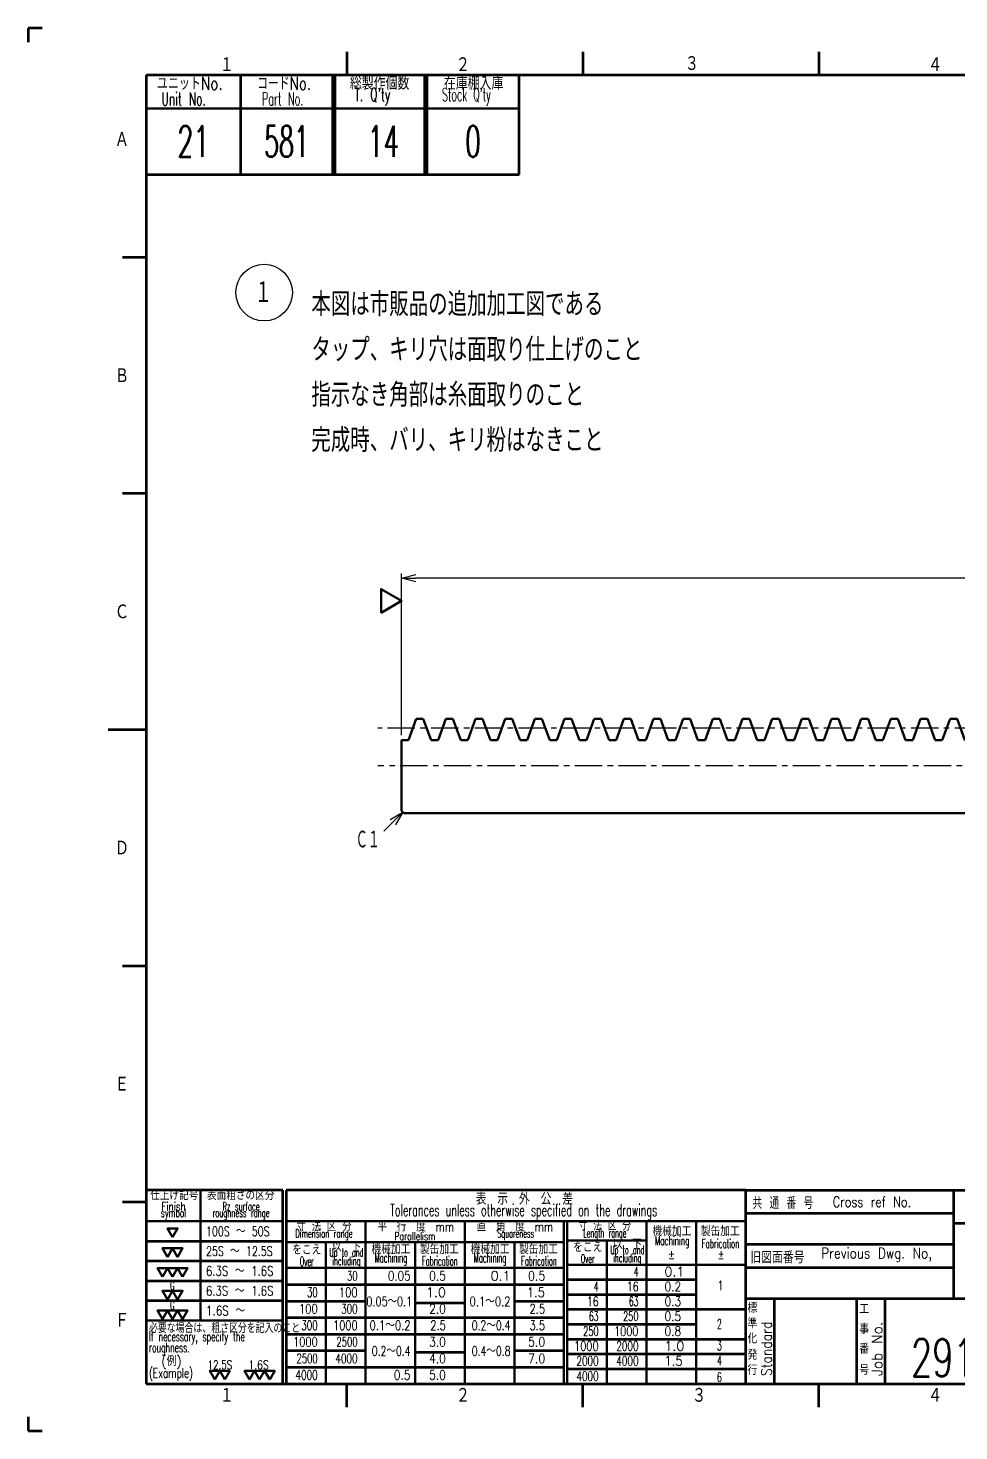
# Model space of a CAD drawing. Header units: millimetres. Extents: x -158 to 682, y -282 to 312.
# Drawn here: x -158 to 236, y -282 to 312 of the extents above; entities that cross this region are included whole.
import ezdxf

# ---------------------------------------------------------------- set-up
doc = ezdxf.new("R2010")
doc.units = ezdxf.units.MM
doc.header["$LTSCALE"] = 0.36378
doc.linetypes.add('CENTER', pattern=[50.8, 31.75, -6.35, 6.35, -6.35])
for name, color, linetype in [('NoLayerName_001', 7, 'Continuous'), ('NoLayerName_002', 7, 'Continuous'), ('NoLayerName_003', 7, 'Continuous'), ('NoLayerName_004', 7, 'Continuous')]:
    doc.layers.add(name, color=color, linetype=linetype)
doc.styles.get("Standard").update_dxf_attribs({"font": 'txt', "bigfont": 'extfont2'})
doc.dimstyles.get("Standard").update_dxf_attribs({"dimtxt": 2.5, "dimasz": 2.5, "dimexe": 1.25, "dimexo": 0.625, "dimtad": 1, "dimdec": 3, "dimzin": 0, "dimdsep": 46, "dimtxsty": 'Standard', "dimcen": 2.5, "dimadec": 0, "dimazin": 0, "dimtfac": 0.75, "dimtdec": 3, "dimtmove": 0, "dimatfit": 3, "dimfxl": 1, "dimarcsym": 0})

# ---------------------------------------------------------------- blocks, each defined once
blk = doc.blocks.new('SX_FinishSymbol_1')
at = {"color": 0, "linetype": 'ByBlock', "lineweight": -2}
blk.add_lwpolyline([(-0.5, 0.866), (0, 0), (0.5, 0.866)], close=True, dxfattribs=at)
blk = doc.blocks.new('_OPEN30')
at = {"color": 0, "linetype": 'ByBlock', "lineweight": -2}
for p, q in [((-1, 0.267949), (0, 0)), ((0, 0), (-1, -0.267949)), ((0, 0), (-1, 0))]:
    blk.add_line(p, q, dxfattribs=at)
blk = doc.blocks.new('*D8')
at = {"layer": 'Defpoints', "color": 0}
for p in [(0, 79.54), (0, 11), (500, 10)]:
    blk.add_point(p, dxfattribs=at)
at = {"layer": 'NoLayerName_001', "color": 0, "linetype": 'Continuous', "lineweight": 25}
for p, q in [((0, 13), (0, 81.54)), ((494, 79.54), (6, 79.54)), ((500, 12), (500, 81.54))]:
    blk.add_line(p, q, dxfattribs=at)
at = {"layer": 'NoLayerName_001', "color": 0, "lineweight": 25, "xscale": 6, "yscale": 6, "zscale": 6}
for p, rotation in [((0, 79.54), 180), ((500, 79.54), 360)]:
    blk.add_blockref('_OPEN30', p, dxfattribs=dict(at, rotation=rotation))
at = {"layer": 'NoLayerName_001', "color": 2, "lineweight": 50, "insert": (250, 85.54), "char_height": 8, "attachment_point": 5}
blk.add_mtext('\\W0.8000;\\T0.8750;500', dxfattribs=at)
blk = doc.blocks.new('DIM_0002')
at = {"color": 3, "linetype": 'Continuous', "lineweight": 25}
blk.add_line((19.91, 15.73), (11.86, 7.68), dxfattribs=at)
blk.add_lwpolyline([(14.53, 12.63), (19.91, 15.73), (16.81, 10.35)], dxfattribs=at)
at = {"color": 2, "linetype": 'Continuous', "lineweight": 50, "width": 0.583333}
blk.add_text('Ｃ１', height=8, dxfattribs=at).set_placement((0, 0))
blk = doc.blocks.new('JZB_0004')
at = {"layer": 'NoLayerName_002', "color": 7, "linetype": 'Continuous', "lineweight": 50}
for p, q in [((6.22, 40), (2.94, 31)), ((9.23, 40), (6.22, 40)), ((9.23, 40), (12.51, 31)), ((18.78, 40), (15.5, 31)), ((21.79, 40), (18.78, 40)), ((21.79, 40), (25.07, 31)), ((31.34, 40), (28.07, 31)), ((34.36, 40), (31.34, 40)), ((34.36, 40), (37.63, 31)), ((43.91, 40), (40.63, 31)), ((46.92, 40), (43.91, 40)), ((46.92, 40), (50.2, 31)), ((56.47, 40), (53.19, 31)), ((59.48, 40), (56.47, 40)), ((59.48, 40), (62.76, 31)), ((69.03, 40), (65.76, 31)), ((72.05, 40), (69.03, 40)), ((72.05, 40), (75.32, 31)), ((81.6, 40), (78.32, 31)), ((84.61, 40), (81.6, 40)), ((84.61, 40), (87.89, 31)), ((94.16, 40), (90.88, 31)), ((97.17, 40), (94.16, 40)), ((97.17, 40), (100.45, 31)), ((106.72, 40), (103.45, 31)), ((109.74, 40), (106.72, 40)), ((109.74, 40), (113.01, 31)), ((119.29, 40), (116.01, 31)), ((122.3, 40), (119.29, 40)), ((122.3, 40), (125.58, 31)), ((131.85, 40), (128.57, 31)), ((134.86, 40), (131.85, 40)), ((134.86, 40), (138.14, 31)), ((144.41, 40), (141.14, 31)), ((147.43, 40), (144.41, 40)), ((147.43, 40), (150.7, 31)), ((156.98, 40), (153.7, 31)), ((159.99, 40), (156.98, 40)), ((159.99, 40), (163.26, 31)), ((169.54, 40), (166.26, 31)), ((172.55, 40), (169.54, 40)), ((172.55, 40), (175.83, 31)), ((182.1, 40), (178.83, 31)), ((185.12, 40), (182.1, 40)), ((185.12, 40), (188.39, 31)), ((194.67, 40), (191.39, 31)), ((197.68, 40), (194.67, 40)), ((197.68, 40), (200.95, 31)), ((207.23, 40), (203.95, 31)), ((210.24, 40), (207.23, 40)), ((210.24, 40), (213.52, 31)), ((219.79, 40), (216.52, 31)), ((222.81, 40), (219.79, 40)), ((222.81, 40), (226.08, 31)), ((232.35, 40), (229.08, 31)), ((235.37, 40), (232.35, 40)), ((235.37, 40), (238.64, 31)), ((244.92, 40), (241.64, 31)), ((247.93, 40), (244.92, 40)), ((247.93, 40), (251.21, 31)), ((257.48, 40), (254.21, 31)), ((260.5, 40), (257.48, 40)), ((260.5, 40), (263.77, 31)), ((270.04, 40), (266.77, 31)), ((273.06, 40), (270.04, 40)), ((273.06, 40), (276.33, 31)), ((282.61, 40), (279.33, 31)), ((285.62, 40), (282.61, 40)), ((285.62, 40), (288.9, 31)), ((295.17, 40), (291.89, 31)), ((298.19, 40), (295.17, 40)), ((298.19, 40), (301.46, 31)), ((307.73, 40), (304.46, 31)), ((310.75, 40), (307.73, 40)), ((310.75, 40), (314.02, 31)), ((320.3, 40), (317.02, 31)), ((323.31, 40), (320.3, 40)), ((323.31, 40), (326.59, 31)), ((332.86, 40), (329.58, 31)), ((335.87, 40), (332.86, 40)), ((335.87, 40), (339.15, 31)), ((345.42, 40), (342.15, 31)), ((348.44, 40), (345.42, 40)), ((348.44, 40), (351.71, 31)), ((357.99, 40), (354.71, 31)), ((361, 40), (357.99, 40)), ((361, 40), (364.28, 31)), ((370.55, 40), (367.27, 31)), ((373.56, 40), (370.55, 40)), ((373.56, 40), (376.84, 31)), ((383.11, 40), (379.84, 31)), ((386.13, 40), (383.11, 40)), ((386.13, 40), (389.4, 31)), ((395.68, 40), (392.4, 31)), ((398.69, 40), (395.68, 40)), ((398.69, 40), (401.97, 31)), ((408.24, 40), (404.96, 31)), ((411.25, 40), (408.24, 40)), ((411.25, 40), (414.53, 31)), ((420.8, 40), (417.53, 31)), ((423.82, 40), (420.8, 40)), ((423.82, 40), (427.09, 31)), ((433.37, 40), (430.09, 31)), ((436.38, 40), (433.37, 40)), ((436.38, 40), (439.66, 31)), ((445.93, 40), (442.65, 31)), ((448.94, 40), (445.93, 40)), ((448.94, 40), (452.22, 31)), ((458.49, 40), (455.22, 31)), ((460, 40), (458.49, 40)), ((460, 40), (460, 0)), ((0, 1), (0, 31)), ((0, 31), (2.94, 31)), ((15.5, 31), (12.51, 31)), ((28.07, 31), (25.07, 31)), ((40.63, 31), (37.63, 31)), ((53.19, 31), (50.2, 31)), ((65.76, 31), (62.76, 31)), ((78.32, 31), (75.32, 31)), ((90.88, 31), (87.89, 31)), ((103.45, 31), (100.45, 31)), ((116.01, 31), (113.01, 31)), ((128.57, 31), (125.58, 31)), ((141.14, 31), (138.14, 31)), ((153.7, 31), (150.7, 31)), ((166.26, 31), (163.26, 31)), ((178.83, 31), (175.83, 31)), ((191.39, 31), (188.39, 31)), ((203.95, 31), (200.95, 31)), ((216.52, 31), (213.52, 31)), ((229.08, 31), (226.08, 31)), ((241.64, 31), (238.64, 31)), ((254.21, 31), (251.21, 31)), ((266.77, 31), (263.77, 31)), ((279.33, 31), (276.33, 31)), ((291.89, 31), (288.9, 31)), ((304.46, 31), (301.46, 31)), ((317.02, 31), (314.02, 31)), ((329.58, 31), (326.59, 31)), ((342.15, 31), (339.15, 31)), ((354.71, 31), (351.71, 31)), ((367.27, 31), (364.28, 31)), ((379.84, 31), (376.84, 31)), ((392.4, 31), (389.4, 31)), ((404.96, 31), (401.97, 31)), ((417.53, 31), (414.53, 31)), ((430.09, 31), (427.09, 31)), ((442.65, 31), (439.66, 31)), ((455.22, 31), (452.22, 31)), ((499, 30), (460, 30)), ((468, 30), (468, 10)), ((500, 29), (499, 30)), ((500, 29), (500, 11)), ((460, 10), (499, 10)), ((499, 10), (500, 11)), ((0, 1), (1, 0)), ((1, 0), (460, 0))]:
    blk.add_line(p, q, dxfattribs=at)
at = {"layer": 'NoLayerName_002', "color": 3, "linetype": 'Continuous', "lineweight": 50}
for p, q in [((468, 28.75), (465.83, 30)), ((500, 28.75), (468, 28.75)), ((468, 11.25), (465.83, 10)), ((468, 11.25), (500, 11.25))]:
    blk.add_line(p, q, dxfattribs=at)
blk = doc.blocks.new('JZB_0002')
at = {"layer": 'NoLayerName_001', "color": 2, "lineweight": 50, "attachment_point": 5}
for s, insert, char_height in [('\\A1;\\W0.8333;ピンチロール、センタリング装置', (171.73, 29), 4.73), ('\\A1;\\W0.8333;安岡', (45.85, 24.5), 4.18), ('\\A1;\\W0.5625;1/2', (74.85, 24.5), 4.18), ('\\A1;\\W0.5455;2020/05/13', (95.6, 24.5), 4.18), ('\\A1;\\W0.5000;MSP', (60.35, 24.5), 4.18), ('\\A1;\\W0.8333;丸ラック', (171.73, 21), 6.55)]:
    blk.add_mtext(s, dxfattribs=dict(at, insert=insert, char_height=char_height))
at = {"layer": 'NoLayerName_001', "color": 7, "lineweight": 50}
for s, insert, char_height, attachment_point in [('\\A1;\\W0.8203;TRRVC', (59.1, 5), 9.5, 4), ('\\A1;\\W1.0472;HX21581N01', (125.1, 5), 9.5, 4), ('\\A1;\\W0.6545;2919', (9.6, 0), 8, 8)]:
    blk.add_mtext(s, dxfattribs=dict(at, insert=insert, char_height=char_height, attachment_point=attachment_point))
blk = doc.blocks.new('JZB_0003')
at = {"layer": 'NoLayerName_001', "color": 2, "lineweight": 50, "char_height": 6.55, "attachment_point": 5}
for s, insert in [('\\A1;\\W0.6000;21', (3.27, 3.27)), ('\\A1;\\W0.5625;581', (23.02, 3.27)), ('\\A1;\\W0.6000;14', (43.52, 3.27)), ('\\A1;\\W0.6000;0', (62.52, 3.27))]:
    blk.add_mtext(s, dxfattribs=dict(at, insert=insert))
blk = doc.blocks.new('DIM_0001')
at = {"layer": 'NoLayerName_001', "color": 3, "linetype": 'Continuous', "lineweight": 25}
blk.add_circle((6, 6), 6, dxfattribs=at)
at = {"layer": 'NoLayerName_001', "color": 2, "linetype": 'Continuous', "lineweight": 50, "width": 0.666667}
blk.add_text('１', height=5, dxfattribs=at).set_placement((4, 3.5))

msp = doc.modelspace()

# ---------------------------------------------------------------- linework, layer by layer
at = {"layer": 'NoLayerName_001', "color": 21, "linetype": 'Continuous', "lineweight": 100}
for p, q in [((-68.2148, 292.4521), (-68.2148, 250.4522)), ((-29.2148, 292.4521), (-29.2148, 250.4522)), ((-28.2148, 292.4521), (-28.2148, 250.4521)), ((9.7852, 292.4521), (9.7852, 250.4522)), ((10.7852, 292.4521), (10.7852, 250.4521)), ((-50.2148, -179.5479), (-108.2148, -179.5479)), ((-50.2148, -261.5479), (-50.2148, -179.5479)), ((145.7852, -179.5479), (-48.8148, -179.5479)), ((-48.8148, -179.5479), (-48.8148, -261.5479)), ((233.7852, -179.5479), (233.7852, -225.5479)), ((233.7852, -189.5479), (145.7852, -189.5479)), ((233.7852, -193.5479), (661.7852, -193.5479)), ((233.7852, -202.5479), (145.7852, -202.5479)), ((233.7852, -212.5479), (145.7852, -212.5479)), ((661.7852, -225.5479), (145.7852, -225.5479)), ((157.7852, -225.5479), (157.7852, -261.5479)), ((192.7852, -225.5479), (192.7852, -261.5479)), ((204.7852, -225.5479), (204.7852, -261.5479))]:
    msp.add_line(p, q, dxfattribs=at)
at = {"layer": 'NoLayerName_001', "color": 7, "linetype": 'Continuous', "lineweight": 100}
for p, q in [((49.7851, 250.4522), (49.7851, 292.4521)), ((-108.2148, 250.4521), (-29.2148, 250.4522)), ((-29.2148, 250.4522), (49.7851, 250.4522)), ((145.7852, -179.5479), (661.7852, -179.5479)), ((145.7852, -261.5479), (145.7852, -179.5479))]:
    msp.add_line(p, q, dxfattribs=at)
at = {"layer": 'NoLayerName_001', "color": 21, "linetype": 'Continuous', "lineweight": 50}
for p, q in [((-108.2148, 278.4521), (-29.2148, 278.4521)), ((-29.2148, 278.4521), (49.7851, 278.4521)), ((-85.2148, -179.5479), (-85.2148, -234.7479)), ((-108.2148, -192.7479), (-50.2148, -192.7479)), ((-48.8148, -192.7479), (145.7852, -192.7479)), ((-15.2148, -192.7479), (-15.2148, -261.5479)), ((26.7852, -192.7479), (26.7852, -261.5479)), ((68.7852, -261.5479), (68.7852, -192.7479)), ((70.1852, -192.7479), (70.1852, -261.5479)), ((103.7852, -192.7479), (103.7852, -261.5479)), ((124.7852, -192.7479), (124.7852, -261.5479)), ((-48.8148, -201.5479), (68.7852, -201.5479)), ((-32.0148, -201.5479), (-32.0148, -261.5479)), ((5.7852, -201.5479), (5.7852, -261.5479)), ((47.7852, -201.5479), (47.7852, -261.5479)), ((70.1852, -200.9479), (103.7852, -200.9479)), ((86.9852, -200.9479), (86.9852, -261.5479)), ((-48.8148, -212.5479), (68.7852, -212.5479)), ((70.1852, -211.1479), (145.7852, -211.1479)), ((-108.2148, -234.7479), (-50.2148, -234.7479))]:
    msp.add_line(p, q, dxfattribs=at)
at = {"layer": 'NoLayerName_001', "color": 4, "linetype": 'CENTER', "lineweight": 25}
for p, q in [((467.6475, 16), (-10, 16)), ((510, 0), (-10, 0))]:
    msp.add_line(p, q, dxfattribs=at)
at = {"layer": 'NoLayerName_001', "color": 2, "linetype": 'Continuous', "lineweight": 100}
for p, q in [((-108.2148, -201.1479), (-50.2148, -201.1479)), ((-108.2148, -209.5479), (-50.2148, -209.5479)), ((-108.2148, -217.9479), (-50.2148, -217.9479)), ((-48.8148, -219.5479), (68.7852, -219.5479)), ((70.1852, -217.4479), (124.7852, -217.4479)), ((70.1852, -223.7479), (124.7852, -223.7479)), ((-108.2148, -226.3479), (-50.2148, -226.3479)), ((-48.8148, -226.5479), (-15.2148, -226.5479)), ((5.7852, -227.2479), (26.7852, -227.2479)), ((47.7852, -226.5479), (68.7852, -226.5479)), ((70.1852, -230.0479), (145.7852, -230.0479)), ((-48.8148, -233.5479), (68.7852, -233.5479)), ((70.1852, -236.3479), (124.7852, -236.3479)), ((-48.8148, -240.5479), (68.7852, -240.5479)), ((70.1852, -242.6479), (145.7852, -242.6479)), ((-48.8148, -247.5479), (-15.2148, -247.5479)), ((5.7852, -248.2479), (26.7852, -248.2479)), ((47.7852, -247.5479), (68.7852, -247.5479)), ((70.1852, -248.9479), (145.7852, -248.9479)), ((-48.8148, -254.5479), (68.7852, -254.5479)), ((70.1852, -255.2479), (145.7852, -255.2479))]:
    msp.add_line(p, q, dxfattribs=at)
at = {"layer": 'NoLayerName_001', "color": 1, "linetype": 'Continuous', "lineweight": 50}
for points in [[(-97.0125, -199.503), (-94.8908, -195.828), (-99.1342, -195.828), (-97.0125, -199.503)], [(-99.1428, -207.903), (-97.0211, -204.228), (-101.2645, -204.228), (-99.1428, -207.903)], [(-94.8994, -207.903), (-92.7777, -204.228), (-97.0211, -204.228), (-94.8994, -207.903)], [(-101.2559, -216.303), (-99.1342, -212.628), (-103.3776, -212.628), (-101.2559, -216.303)], [(-97.0125, -216.303), (-94.8908, -212.628), (-99.1342, -212.628), (-97.0125, -216.303)], [(-92.7691, -216.303), (-90.6474, -212.628), (-94.8908, -212.628), (-92.7691, -216.303)], [(-99.1428, -225.8333), (-97.0211, -222.1583), (-101.2645, -222.1583), (-99.1428, -225.8333)], [(-94.8994, -225.8333), (-92.7777, -222.1583), (-97.0211, -222.1583), (-94.8994, -225.8333)], [(-101.2559, -234.2333), (-99.1342, -230.5583), (-103.3776, -230.5583), (-101.2559, -234.2333)], [(-97.0125, -234.2333), (-94.8908, -230.5583), (-99.1342, -230.5583), (-97.0125, -234.2333)], [(-92.7691, -234.2333), (-90.6474, -230.5583), (-94.8908, -230.5583), (-92.7691, -234.2333)], [(-79.1032, -259.7855), (-76.9815, -256.1105), (-81.2249, -256.1105), (-79.1032, -259.7855)], [(-74.8598, -259.7855), (-72.7381, -256.1105), (-76.9815, -256.1105), (-74.8598, -259.7855)], [(-64.3478, -259.7855), (-62.2261, -256.1105), (-66.4695, -256.1105), (-64.3478, -259.7855)], [(-60.1044, -259.7855), (-57.9827, -256.1105), (-62.2261, -256.1105), (-60.1044, -259.7855)], [(-55.861, -259.7855), (-53.7393, -256.1105), (-57.9827, -256.1105), (-55.861, -259.7855)]]:
    msp.add_lwpolyline(points, close=True, dxfattribs=at)
at = {"layer": 'NoLayerName_004', "color": 7, "linetype": 'Continuous', "lineweight": 100}
for p, q in [((-152.2148, 312.4521), (-158.2148, 312.4521)), ((-158.2148, 312.4521), (-158.2148, 306.4521)), ((-23.2148, 302.4521), (-23.2148, 292.4521)), ((76.7852, 302.4521), (76.7852, 292.4521)), ((176.7852, 302.4521), (176.7852, 292.4521)), ((661.7852, 292.4521), (-108.2148, 292.4521)), ((-108.2148, 292.4521), (-108.2148, -261.5479)), ((-118.2148, 215.4521), (-108.2148, 215.4521)), ((-118.2148, 115.4521), (-108.2148, 115.4521)), ((-124.2148, 15.4521), (-108.2148, 15.4521)), ((-118.2148, -84.5479), (-108.2148, -84.5479)), ((-118.2148, -184.5479), (-108.2148, -184.5479)), ((-108.2148, -261.5479), (661.7852, -261.5479)), ((-23.2148, -271.5479), (-23.2148, -261.5479)), ((76.7852, -271.5479), (76.7852, -261.5479)), ((176.7852, -271.5479), (176.7852, -261.5479)), ((-158.2148, -275.5479), (-158.2148, -281.5479)), ((-158.2148, -281.5479), (-152.2148, -281.5479))]:
    msp.add_line(p, q, dxfattribs=at)

# ---------------------------------------------------------------- block references
at = {"layer": 'NoLayerName_001', "xscale": 2, "yscale": 2, "zscale": 2}
for name, p in [('JZB_0003', (-94.7648, 257.9021)), ('JZB_0002', (214.5851, -258.5479))]:
    msp.add_blockref(name, p, dxfattribs=at)
at = {"layer": 'NoLayerName_001', "color": 3, "linetype": 'Continuous', "lineweight": 25, "xscale": 2, "yscale": 2, "zscale": 2}
msp.add_blockref('DIM_0001', (-70.2148, 188.4521), dxfattribs=at)
at = {"layer": 'NoLayerName_001', "color": 1, "lineweight": 50, "xscale": 10, "yscale": 10, "zscale": 10, "rotation": 89.99999999999999}
msp.add_blockref('SX_FinishSymbol_1', (0, 69.8849), dxfattribs=at)
at = {"layer": 'NoLayerName_001'}
msp.add_blockref('JZB_0004', (0, -20), dxfattribs=at)
at = {"layer": 'NoLayerName_001', "color": 3, "linetype": 'Continuous', "lineweight": 25}
msp.add_blockref('DIM_0002', (-19.4115, -35.2333), dxfattribs=at)

# ---------------------------------------------------------------- texts
at = {"layer": 'NoLayerName_001', "color": 2, "lineweight": 25, "char_height": 5.5, "attachment_point": 7}
for s, insert in [('\\A1;\\W0.7710;ユニットNo.', (-103.6441, 286.2872)), ('\\A1;\\W0.7584;コードNo.', (-61.1749, 286.2872)), ('\\A1;\\W0.8333;総製作個数', (-21.8889, 286.2872)), ('\\A1;\\W0.8333;在庫棚入庫', (17.9463, 286.2872)), ('\\A1;\\W0.6000;Unit No.', (-101.6441, 279.7311)), ('\\A1;\\W0.5455;Part No.', (-59.1749, 279.7311)), ("\\A1;\\W0.6000;T. Q'ty", (-19.8889, 279.7311)), ("\\A1;\\W0.5263;Stock Q'ty", (17.1594, 279.7311))]:
    msp.add_mtext(s, dxfattribs=dict(at, insert=insert))
at = {"layer": 'NoLayerName_001', "color": 2, "lineweight": 50}
for s, insert, char_height, attachment_point in [('\\A1;\\W0.8333;仕上げ記号', (-96.2815, -183.8128), 3.5, 8), ('\\A1;\\W0.8333;表面粗さの区分', (-68.1486, -183.8128), 3.5, 8), ('\\A1;\\W0.8333;表\u3000示\u3000外\u3000公\u3000差', (52.0277, -185.7791), 5, 8), ('\\A1;\\W0.7051;共 通 番 号', (161.5352, -185.0479), 5, 5), ('\\A1;\\W0.7905;Cross ref No.', (199.2643, -184.5479), 4.4, 5), ('\\A1;\\W0.6545;symbol', (-96.5714, -192.1406), 3.5, 8), ('\\A1;\\W0.7714;Finish', (-96.5714, -188.2042), 3.5, 8), ('\\A1;\\W0.6000;roughness range', (-67.9759, -192.1406), 3.5, 8), ('\\A1;\\W0.6000;Rz surface', (-67.9759, -188.2042), 3.5, 8), ('\\A1;\\W0.5909;Tolerances unless otherwise specified on the drawings', (51.7193, -192.2129), 5, 8), ('\\A1;\\W0.7340;100S ～ 50S', (-82.8357, -199.0318), 4, 7), ('\\A1;\\W0.6037;Dimension range', (-32.8716, -200.8261), 3.5, 8), ('\\A1;\\W0.7051;寸 法 区 分', (-32.8716, -197.1218), 4, 8), ('\\A1;\\W0.7609;平\u3000行\u3000度\u3000mm', (6.0005, -197.1218), 4, 8), ('\\A1;\\W0.7609;直\u3000角\u3000度\u3000mm', (48.0005, -197.1218), 4, 8), ('\\A1;\\W0.7051;寸 法 区 分', (86.1284, -196.7718), 3.8, 8), ('\\A1;\\W0.5000;Length range', (86.1284, -200.9295), 3.8, 8), ('\\A1;\\W0.8333;機械加工', (114.5383, -199.0714), 3.8, 8), ('\\A1;\\W0.8333;製缶加工', (135.0066, -199.0714), 3.8, 8), ('\\A1;\\W0.8333;以\u3000下', (-23.3433, -205.651), 3.8, 8), ('\\A1;\\W0.6849;Parallelism', (5.6484, -200.8261), 3.5, 8), ('\\A1;\\W0.5500;Squareness', (48.3114, -200.8261), 3.5, 8), ('\\A1;\\W0.8333;をこえ', (78.8567, -205.7576), 3.8, 8), ('\\A1;\\W0.8333;以\u3000下', (95.6567, -204.5576), 3.8, 8), ('\\A1;\\W0.5870;Machining', (114.6293, -204.1016), 3.8, 8), ('\\A1;\\W0.5690;Fabrication', (135.1281, -204.1016), 3.8, 8), ('\\A1;\\W0.7353;25S ～ 12.5S', (-82.8357, -207.4318), 4, 7), ('\\A1;\\W0.8333;をこえ', (-40.1433, -206.851), 3.8, 8), ('\\A1;\\W0.4500;Over', (-40.1433, -211.7111), 4, 8), ('\\A1;\\W0.5651;including', (-23.3433, -212.5889), 3.6, 8), ('\\A1;\\W0.4500;Up to and', (-23.367, -208.9416), 3.6, 8), ('\\A1;\\W0.8333;機械加工', (-4.5051, -206.6988), 3.8, 8), ('\\A1;\\W0.5283;Machining', (-4.5051, -211.5589), 4, 8), ('\\A1;\\W0.5121;Fabrication', (16.2277, -211.5589), 4, 8), ('\\A1;\\W0.8333;製缶加工', (16.0042, -206.6988), 3.8, 8), ('\\A1;\\W0.8333;機械加工', (37.4949, -206.6988), 3.8, 8), ('\\A1;\\W0.5283;Machining', (37.4949, -211.5589), 4, 8), ('\\A1;\\W0.5121;Fabrication', (58.2277, -211.5589), 4, 8), ('\\A1;\\W0.8333;製缶加工', (58.0042, -206.6988), 3.8, 8), ('\\A1;\\W0.4500;Over', (78.8567, -210.4177), 3.6, 8), ('\\A1;\\W0.5651;including', (95.6567, -211.2954), 3.6, 8), ('\\A1;\\W0.4500;Up to and', (95.633, -207.8482), 3.6, 8), ('\\A1;\\W0.8333;±', (114.3299, -208.6208), 3.8, 8), ('\\A1;\\W0.8333;±', (135.3299, -208.6208), 3.8, 8), ('\\A1;\\W0.8333;旧図面番号', (147.7852, -210.5479), 5, 7), ('\\A1;\\W0.8407;Previous Dwg. No,', (177.8143, -209.9479), 4.4, 7), ('\\A1;\\W0.7867;6.3S ～ 1.6S', (-82.8357, -215.8318), 4, 7), ('\\A1;\\W0.6545;30', (-18.6191, -217.8388), 4, 9), ('\\A1;\\W0.8000;0.05', (3.8282, -217.8388), 4, 9), ('\\A1;\\W0.8308;0.5', (18.7972, -217.8388), 4, 9), ('\\A1;\\W0.9818;0.1', (46.1637, -217.8388), 4, 9), ('\\A1;\\W0.8308;0.5', (60.7972, -217.8388), 4, 9), ('\\A1;\\W0.6000;4', (100.3809, -216.0888), 4, 9), ('\\A1;\\W0.9818;0.1', (111.3594, -216.0888), 4, 7), ('\\A1;\\W0.6000;G', (-96.131, -221.7759), 3.6, 9), ('\\A1;\\W0.6000;4', (83.4848, -222.3888), 4, 9), ('\\A1;\\W0.7200;16', (100.3809, -222.3888), 4, 9), ('\\A1;\\W0.8308;0.2', (111.3594, -222.3888), 4, 7), ('\\A1;\\W0.9000;1', (133.6184, -221.9271), 4, 7), ('\\A1;\\W0.7867;6.3S ～ 1.6S', (-82.8357, -224.2318), 4, 7), ('\\A1;\\W0.6545;30', (-35.5152, -224.8388), 4, 9), ('\\A1;\\W0.7714;100', (-18.6191, -224.8388), 4, 9), ('\\A1;\\W0.7459;0.05～0.1', (4.5065, -228.7067), 4, 9), ('\\A1;\\W0.9818;1.0', (18.7972, -224.8388), 4, 9), ('\\A1;\\W0.7692;0.1～0.2', (46.1637, -228.7067), 4, 9), ('\\A1;\\W0.9000;1.5', (60.7972, -224.8388), 4, 9), ('\\A1;\\W0.7200;16', (83.4848, -228.6888), 4, 9), ('\\A1;\\W0.6000;63', (100.3809, -228.6888), 4, 9), ('\\A1;\\W0.8308;0.3', (111.3594, -228.6888), 4, 7), ('\\A1;\\W0.6000;G', (-96.131, -230.1759), 3.6, 9), ('\\A1;\\W0.8065;1.6S ～ ', (-82.8357, -232.6318), 4, 7), ('\\A1;\\W0.7714;100', (-35.5152, -231.8388), 4, 9), ('\\A1;\\W0.6750;300', (-18.6191, -231.8388), 4, 9), ('\\A1;\\W0.8308;2.0', (18.7972, -231.8388), 4, 9), ('\\A1;\\W0.7714;2.5', (60.7972, -231.8388), 4, 9), ('\\A1;\\W0.6000;63', (83.4848, -234.9888), 4, 9), ('\\A1;\\W0.6353;250', (100.3809, -234.9888), 4, 9), ('\\A1;\\W0.8308;0.5', (111.3594, -234.9888), 4, 7), ('\\A1;\\W0.8333;標', (146.5587, -231.5361), 4, 7), ('\\A1;\\W0.8333;工', (193.9041, -231.9203), 4, 7), ('\\A1;\\W0.7083;必要な場合は、粗さ区分を記入のこと', (-106.9955, -240.1042), 3.8, 7), ('\\A1;\\W0.6750;300', (-35.5152, -238.8388), 4, 9), ('\\A1;\\W0.7579;1000', (-18.6191, -238.8388), 4, 9), ('\\A1;\\W0.7692;0.1～0.2', (3.8282, -238.8388), 4, 9), ('\\A1;\\W0.7714;2.5', (18.7972, -238.8388), 4, 9), ('\\A1;\\W0.7229;0.2～0.4', (46.1637, -238.8388), 4, 9), ('\\A1;\\W0.7714;3.5', (60.7972, -238.8388), 4, 9), ('\\A1;\\W0.6353;250', (83.4848, -241.2888), 4, 9), ('\\A1;\\W0.7579;1000', (100.3809, -241.2888), 4, 9), ('\\A1;\\W0.8308;0.8', (111.3594, -241.2888), 4, 7), ('\\A1;\\W0.6000;2', (133.6184, -238.2456), 4, 7), ('\\A1;\\W0.8333;準', (146.5587, -238.1633), 4, 7), ('\\A1;\\W0.8333;事', (193.9041, -240.5339), 4, 7), ('\\A1;\\W0.5851;If necessary, specify the', (-106.9955, -244.9132), 4, 7), ('\\A1;\\W0.7579;1000', (-35.5152, -245.8388), 4, 9), ('\\A1;\\W0.6545;2500', (-18.6191, -245.8388), 4, 9), ('\\A1;\\W0.8308;3.0', (18.7972, -245.8388), 4, 9), ('\\A1;\\W0.8308;5.0', (60.7972, -245.8388), 4, 9), ('\\A1;\\W0.6000;3', (133.6184, -247.4626), 4, 7), ('\\A1;\\W0.8333;化', (146.5587, -244.4881), 4, 7), ('\\A1;\\W0.5893;roughness.', (-106.9955, -249.5642), 4, 7), ('\\A1;\\W0.9474;(例)', (-101.8203, -255.3824), 4, 7), ('\\A1;\\W0.6545;2500', (-35.5152, -252.8388), 4, 9), ('\\A1;\\W0.6857;4000', (-18.6191, -252.8388), 4, 9), ('\\A1;\\W0.7229;0.2～0.4', (3.8282, -249.6918), 4, 9), ('\\A1;\\W0.8308;4.0', (18.7972, -252.8388), 4, 9), ('\\A1;\\W0.7229;0.4～0.8', (46.1637, -249.6918), 4, 9), ('\\A1;\\W0.8308;7.0', (60.7972, -252.8388), 4, 9), ('\\A1;\\W0.7579;1000', (83.4848, -247.5888), 4, 9), ('\\A1;\\W0.6857;2000', (100.3809, -247.5888), 4, 9), ('\\A1;\\W0.9818;1.0', (111.3594, -247.5888), 4, 7), ('\\A1;\\W0.8333;発', (146.5587, -251.4429), 4, 7), ('\\A1;\\W0.8333;番', (193.9041, -248.8722), 4, 7), ('\\A1;\\W0.6894;(Example)', (-106.9955, -260.3393), 4, 7), ('\\A1;\\W0.7500;12.5S', (-82.1449, -255.3512), 3.6, 7), ('\\A1;\\W0.8000;1.6S', (-64.8619, -255.3512), 3.6, 7), ('\\A1;\\W0.6857;2000', (83.4848, -253.8888), 4, 9), ('\\A1;\\W0.6857;4000', (100.3809, -253.8888), 4, 9), ('\\A1;\\W0.9000;1.5', (111.3594, -253.8888), 4, 7), ('\\A1;\\W0.6000;4', (133.6184, -253.7626), 4, 7), ('\\A1;\\W0.8333;行', (146.5587, -257.9053), 4, 7), ('\\A1;\\W0.8333;号', (193.9041, -257.9053), 4, 7), ('\\A1;\\W0.6857;4000', (-35.5152, -259.8388), 4, 9), ('\\A1;\\W0.8308;0.5', (3.8282, -259.8388), 4, 9), ('\\A1;\\W0.8308;5.0', (18.7972, -259.8388), 4, 9), ('\\A1;\\W0.6857;4000', (83.4848, -260.3888), 4, 9), ('\\A1;\\W0.6000;6', (133.6184, -260.7626), 4, 7)]:
    msp.add_mtext(s, dxfattribs=dict(at, insert=insert, char_height=char_height, attachment_point=attachment_point))
at = {"layer": 'NoLayerName_001', "color": 2, "lineweight": 50, "char_height": 4.4, "attachment_point": 7, "rotation": 90.0000025}
for s, insert in [('\\A1;\\W0.8750;Standard', (156.8225, -258.2873)), ('\\A1;\\W0.9671;Job No.', (203.6118, -258.2873))]:
    msp.add_mtext(s, dxfattribs=dict(at, insert=insert))
at = {"layer": 'NoLayerName_003', "color": 2, "lineweight": 100, "char_height": 10, "attachment_point": 7}
for s, insert in [('\\A1;\\W0.7500;本図は市販品の追加加工図である', (-38.2148, 190.4521)), ('\\A1;\\W0.7500;タップ、キリ穴は面取り仕上げのこと', (-38.2148, 171.2521)), ('\\A1;\\W0.7500;指示なき角部は糸面取りのこと', (-38.2148, 152.0521)), ('\\A1;\\W0.7500;完成時、バリ、キリ粉はなきこと', (-38.2148, 132.8521))]:
    msp.add_mtext(s, dxfattribs=dict(at, insert=insert))
at = {"layer": 'NoLayerName_004', "color": 7, "lineweight": 100, "char_height": 6.621614}
for s, insert, attachment_point in [('\\A1;\\W0.8333;１', (-77.0148, 293.604), 7), ('\\A1;\\W0.8333;２', (22.9852, 293.604), 7), ('\\A1;\\W0.8333;３', (122.9852, 297.3833), 5), ('\\A1;\\W0.8333;４', (222.9852, 293.604), 7), ('\\A1;\\W0.8333;Ａ', (-121.4857, 261.9223), 7), ('\\A1;\\W0.8333;Ｂ', (-121.4857, 161.9223), 7), ('\\A1;\\W0.8333;Ｃ', (-121.4857, 61.9223), 7), ('\\A1;\\W0.8333;Ｄ', (-121.4857, -38.0777), 7), ('\\A1;\\W0.8333;Ｅ', (-121.4857, -138.0777), 7), ('\\A1;\\W0.8333;Ｆ', (-121.4857, -238.0777), 7), ('\\A1;\\W0.8333;１', (-77.0148, -269.8178), 7), ('\\A1;\\W0.8333;２', (22.9852, -269.8178), 7), ('\\A1;\\W0.8333;３', (122.9852, -269.8178), 7), ('\\A1;\\W0.8333;４', (222.9852, -269.8178), 7)]:
    msp.add_mtext(s, dxfattribs=dict(at, insert=insert, attachment_point=attachment_point))

# ---------------------------------------------------------------- dimensions: what is measured, and where the dimension line sits
at = {"layer": 'NoLayerName_001', "color": 3, "linetype": 'Continuous', "lineweight": 50}
dim = msp.add_linear_dim(base=(0, 79.5389), p1=(500, 10), p2=(0, 11), angle=180, text='\\W0.8000;\\T0.8750;<>', dimstyle='Standard', override={"dimtxt": 8, "dimasz": 6, "dimexe": 2, "dimexo": 2, "dimgap": 2, "dimzin": 8, "dimblk": 'OPEN30', "dimclrd": 0, "dimclre": 0, "dimclrt": 2, "dimtp": 0, "dimtm": 0, "dimlwd": 25, "dimlwe": 25}, dxfattribs=at)
dim.commit()
dim.dimension.update_dxf_attribs({"geometry": '*D8', "text_midpoint": (250, 79.5389), "dimtype": 160})

doc.saveas('drawing.dxf')
